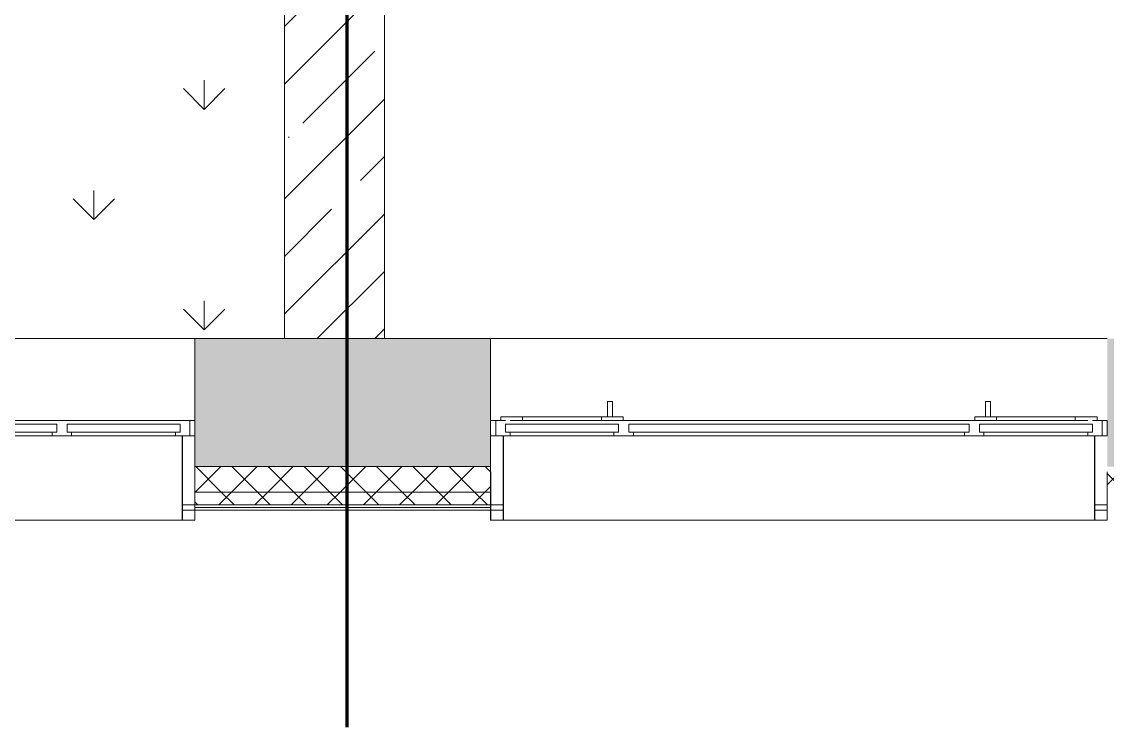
# Model space of a CAD drawing. Header units: millimetres. Extents: x -515342 to 330399, y -224905 to 507333.
# Drawn here: x -318998 to -314756, y 124825 to 127582 of the extents above; entities that cross this region are included whole.
import ezdxf

# ---------------------------------------------------------------- set-up
doc = ezdxf.new("R2010")
doc.units = ezdxf.units.MM
doc.layers.get('0').update_dxf_attribs({"lineweight": 0})
for name, color, linetype, lineweight in [('_ Окна', 7, 'Continuous', 0), ('Витраж', 7, 'Continuous', 0), ('Окна', 7, 'Continuous', 0), ('Ответы', 4, 'Continuous', 0), ('Стены внутренние', 7, 'Continuous', 0), ('Стены наружные', 7, 'Continuous', 0), ('Стены несущие', 7, 'Continuous', 0), ('Стены отделка', 7, 'Continuous', 0), ('Стены штриховка', 7, 'Continuous', 0), ('экспертиза условные обозначения', 1, 'Continuous', 0)]:
    doc.layers.add(name, color=color, linetype=linetype, lineweight=lineweight)
pattern_1 = [(45, (0, 0), (-70.71068, 70.71068), []), (135, (0, 0), (-70.71068, -70.71068), [])]

# ---------------------------------------------------------------- blocks, each defined once
blk = doc.blocks.new('Окно_ПВХ_3Створки_1Фрамуга-верх - АР_Окно_ОП_1820_h_х2370_3ст2фр-в E30-10240666-О_АР_П_2__3_400_План 2 этажа')
at = {"layer": '_ Окна'}
for p, q in [((-1129, 130), (-1205, 130)), ((-1205, 130), (-1205, 70)), ((-1185, 70), (-1185, 130)), ((-1129, 116), (-1129, 130)), ((-647, 130), (-723, 130)), ((-723, 130), (-723, 116)), ((-647, 116), (-647, 130)), ((723, 130), (647, 130)), ((647, 130), (647, 116)), ((723, 116), (723, 130)), ((1129, 130), (1129, 116)), ((1205, 130), (1129, 130)), ((1185, 70), (1185, 130)), ((1205, 70), (1205, 130)), ((-1147, 84), (-1147, 116)), ((-1147, 116), (-1129, 116)), ((-723, 116), (-1129, 116)), ((-723, 116), (-705, 116)), ((-705, 116), (-705, 84)), ((-665, 84), (-665, 116)), ((-665, 116), (-647, 116)), ((647, 116), (-647, 116)), ((647, 116), (665, 116)), ((665, 116), (665, 84)), ((705, 84), (705, 116)), ((705, 116), (723, 116)), ((1129, 116), (723, 116)), ((1129, 116), (1147, 116)), ((1147, 116), (1147, 84)), ((-1205, 70), (-1147, 70)), ((-705, 84), (-1147, 84)), ((-1129, 70), (-1147, 70)), ((-705, 70), (-665, 70)), ((665, 84), (-665, 84)), ((665, 70), (705, 70)), ((1147, 84), (705, 84)), ((1147, 70), (1129, 70)), ((1147, 70), (1205, 70))]:
    blk.add_line(p, q, dxfattribs=at)
at = {"layer": 'Окна'}
for p, q in [((-1129, 130), (-723, 130)), ((-647, 130), (647, 130)), ((723, 130), (1129, 130)), ((-705, 70), (-1129, 70)), ((665, 70), (-665, 70)), ((1129, 70), (705, 70))]:
    blk.add_line(p, q, dxfattribs=at)
blk = doc.blocks.new('Окно_ПВХ_3Створки_1Фрамуга-верх - АР_Окно_ОП_1820_h_х2370_3ст2фр-в-9695517-О_АР_П_2__3_400_План 2 этажа')
at = {"layer": '_ Окна'}
for p, q in [((-1129, 130), (-1205, 130)), ((-1205, 130), (-1205, 70)), ((-1185, 70), (-1185, 130)), ((-1129, 116), (-1129, 130)), ((-647, 130), (-723, 130)), ((-723, 130), (-723, 116)), ((-647, 116), (-647, 130)), ((723, 130), (647, 130)), ((647, 130), (647, 116)), ((723, 116), (723, 130)), ((1129, 130), (1129, 116)), ((1205, 130), (1129, 130)), ((1185, 70), (1185, 130)), ((1205, 70), (1205, 130)), ((-1147, 84), (-1147, 116)), ((-1147, 116), (-1129, 116)), ((-723, 116), (-1129, 116)), ((-723, 116), (-705, 116)), ((-705, 116), (-705, 84)), ((-665, 84), (-665, 116)), ((-665, 116), (-647, 116)), ((647, 116), (-647, 116)), ((647, 116), (665, 116)), ((665, 116), (665, 84)), ((705, 84), (705, 116)), ((705, 116), (723, 116)), ((1129, 116), (723, 116)), ((1129, 116), (1147, 116)), ((1147, 116), (1147, 84)), ((-1205, 70), (-1147, 70)), ((-1165, 56), (-1165, 70)), ((-1080, 56), (-1165, 56)), ((-705, 84), (-1147, 84)), ((-1080, 70), (-1080, 56)), ((-772, 70), (-772, 56)), ((-687, 56), (-772, 56)), ((-705, 70), (-665, 70)), ((-687, 70), (-687, 56)), ((665, 84), (-665, 84)), ((665, 70), (705, 70)), ((687, 56), (687, 70)), ((772, 56), (687, 56)), ((1147, 84), (705, 84)), ((772, 70), (772, 56)), ((1080, 70), (1080, 56)), ((1165, 56), (1080, 56)), ((1147, 70), (1205, 70)), ((1165, 70), (1165, 56))]:
    blk.add_line(p, q, dxfattribs=at)
at = {"layer": 'Окна'}
for p, q in [((-1129, 130), (-723, 130)), ((-647, 130), (647, 130)), ((723, 130), (1129, 130)), ((-705, 70), (-1129, 70)), ((-772, 56), (-1080, 56)), ((-748.5, -4), (-748.5, 56)), ((-728.5, 56), (-728.5, -4)), ((665, 70), (-665, 70)), ((1129, 70), (705, 70)), ((728.5, -4), (728.5, 56)), ((748.5, 56), (748.5, -4)), ((1080, 56), (772, 56)), ((-728.5, -4), (-748.5, -4)), ((748.5, -4), (728.5, -4))]:
    blk.add_line(p, q, dxfattribs=at)
blk = doc.blocks.new('Прямоугольный импост - АР_Откос_Металлический_50х330 Коричневый Левый-9899771-О_АР_П_2__3_400_План 2 этажа')
at = {"layer": 'Витраж'}
for p, q in [((59220, 2594.9), (56910, 2594.9)), ((56910, 2264.9), (59220, 2264.9))]:
    blk.add_line(p, q, dxfattribs=at)
blk = doc.blocks.new('Прямоугольный импост - АР_Откос_Металлический_50х330 Коричневый Правый-9899914-О_АР_П_2__3_400_План 2 этажа')
at = {"layer": 'Витраж', "lineweight": 18}
for p, q in [((-50, -40), (-50, 290)), ((-50, 290), (-49, 290)), ((-49, 290), (-49, -39)), ((-1, -39), (-1, 150)), ((-1, 150), (0, 150)), ((0, 150), (0, -40)), ((0, -40), (-50, -40)), ((-49, -39), (-1, -39))]:
    blk.add_line(p, q, dxfattribs=at)
blk = doc.blocks.new('Прямоугольный импост - АР_Откос_Металлический_50х330 Коричневый Левый-9899768-О_АР_П_2__3_400_План 2 этажа')
at = {"layer": 'Витраж', "lineweight": 18}
for p, q in [((-50, 290), (-50, -40)), ((-49, 290), (-50, 290)), ((-49, -39), (-49, 290)), ((0, 150), (-1, 150)), ((-1, 150), (-1, -39)), ((0, -40), (0, 150)), ((-50, -40), (0, -40)), ((-1, -39), (-49, -39))]:
    blk.add_line(p, q, dxfattribs=at)
blk = doc.blocks.new('Прямоугольный импост - АР_Откос_Металлический_50х330 Белый Левый-V23-О_АР_П_2__3_400_План 2 этажа')
at = {"layer": 'Витраж'}
for p, q in [((79974.6, 2594.9), (77664.6, 2594.9)), ((77664.6, 2264.9), (79974.6, 2264.9))]:
    blk.add_line(p, q, dxfattribs=at)
blk = doc.blocks.new('Прямоугольный импост - АР_Откос_Металлический_50х330 Белый Левый-9898757-О_АР_П_2__3_400_План 2 этажа')
at = {"layer": 'Витраж', "lineweight": 18}
for p, q in [((-50, 290), (-50, -40)), ((-49, 290), (-50, 290)), ((-49, -39), (-49, 290)), ((0, 150), (-1, 150)), ((-1, 150), (-1, -39)), ((0, -40), (0, 150)), ((-50, -40), (0, -40)), ((-1, -39), (-49, -39))]:
    blk.add_line(p, q, dxfattribs=at)
blk = doc.blocks.new('СД_Люблино_Фасады_rvt-1-О_АР_П_2__3_400_План 2 этажа')
at = {"layer": 'Стены внутренние'}
h = blk.add_hatch(dxfattribs=at)
h.set_pattern_fill('FP_1', color=256, style=0, pattern_type=2)
h.set_pattern_definition([(45, (0, 0), (-224.5064, 224.5064), []), (45, (224.5, 0), (-224.5064, 224.5064), [396.875, -79.375, 3.353, -76.022])])
h.paths.add_polyline_path([(85199, 2475), (85325, 2475), (85325, 2975), (84034.6, 2975), (84034.6, 2475), (84326.5, 2475)])
h.paths.add_polyline_path([(82424.6, 2475), (82424.6, 2975), (80024.6, 2975), (80024.6, 2475), (82145.5, 2475)])
h.paths.add_polyline_path([(77347.1, 2475), (77614.6, 2475), (77614.6, 2975), (76428.8, 2975), (76428.8, 2475), (76474.7, 2475)])
h.paths.add_polyline_path([(73857.5, 2475), (74018.8, 2475), (74018.8, 2975), (71654.3, 2975), (71654.3, 2475), (72112.6, 2475)])
h.paths.add_polyline_path([(69495.3, 2475), (70044.3, 2475), (70044.3, 2975), (68833.2, 2975), (68833.2, 2475)])
h.paths.add_polyline_path([(67223.2, 2475), (67223.2, 2975), (66055, 2975), (66055, 2475), (66878.1, 2475)])
h.paths.add_polyline_path([(64260.8, 2475), (64445, 2475), (64445, 2975), (63279.5, 2975), (63279.5, 2475), (63388.4, 2475)])
h.paths.add_polyline_path([(61643.5, 2475), (61669.5, 2475), (61669.5, 2975), (59270, 2975), (59270, 2475), (61207.3, 2475)])
h.paths.add_polyline_path([(56409, 2475), (56860, 2475), (56860, 2975), (55705, 2975), (55705, 2475)])
h.paths.add_polyline_path([(53295, 2475), (53295, 2975), (52107.5, 2975), (52107.5, 2475), (52919.3, 2475)])
h.paths.add_polyline_path([(49429.6, 2475), (49697.5, 2475), (49697.5, 2975), (48505, 2975), (48505, 2475), (48557.2, 2475)])
h.paths.add_polyline_path([(46095, 2475), (46095, 2975), (44880, 2975), (44880, 2475), (45939.9, 2475)])
h.paths.add_polyline_path([(42450.2, 2475), (42470, 2475), (42470, 2975), (40100.1, 2975), (40100.1, 2475), (41577.8, 2475)])
h.paths.add_polyline_path([(38490.1, 2475), (38490.1, 2975), (37284.2, 2975), (37284.2, 2475), (38088.1, 2475)])
h.paths.add_polyline_path([(35470.8, 2475), (35674.2, 2475), (35674.2, 2975), (34486.9, 2975), (34486.9, 2475), (34598.4, 2475)])
h.paths.add_polyline_path([(32876.9, 2475), (32876.9, 2975), (31722.6, 2975), (31722.6, 2475), (32853.5, 2475)])
h.paths.add_polyline_path([(30112.6, 2475), (30112.6, 2975), (27685.9, 2975), (27685.9, 2475), (29615.4, 2475)])
h.paths.add_polyline_path([(25275.9, 2475), (25275.9, 2975), (24073.4, 2975), (24073.4, 2475), (25001.7, 2475)])
h.paths.add_polyline_path([(21663.4, 2475), (21663.4, 2975), (19290.9, 2975), (19290.9, 2475), (21512, 2475)])
h.paths.add_polyline_path([(17680.9, 2475), (17680.9, 2975), (16335, 2975), (16335, 2475), (17183.8, 2475)])
at = {"layer": 'Стены наружные'}
h = blk.add_hatch(dxfattribs=at)
h.set_pattern_fill('FP_4', color=256, style=0, pattern_type=2)
h.set_pattern_definition(pattern_1)
h.paths.add_polyline_path([(59898.7, 2375), (60240, 2375), (60240, 2475), (59270, 2475), (59270, 2375)])
h.paths.add_polyline_path([(56409, 2375), (56860, 2375), (56860, 2475), (55705, 2475), (55705, 2375)])
h.paths.add_polyline_path([(52919.3, 2375), (53295, 2375), (53295, 2475), (52107.5, 2475), (52107.5, 2375)])
h.paths.add_polyline_path([(49429.6, 2375), (49697.5, 2375), (49697.5, 2475), (48505, 2475), (48505, 2375), (48557.2, 2375)])
h.paths.add_polyline_path([(45939.9, 2375), (46095, 2375), (46095, 2475), (44880, 2475), (44880, 2375), (45067.5, 2375)])
h.paths.add_polyline_path([(42450.2, 2375), (42470, 2375), (42470, 2475), (41405, 2475), (41405, 2375), (41577.8, 2375)])
h = blk.add_hatch(dxfattribs=at)
h.set_pattern_fill('FP_4', color=256, style=0, pattern_type=2)
h.set_pattern_definition(pattern_1)
h.paths.add_polyline_path([(59270, 2325), (60240, 2325), (60240, 2375), (59270, 2375)])
h.paths.add_polyline_path([(56409, 2325), (56860, 2325), (56860, 2375), (55705, 2375), (55705, 2325)])
h.paths.add_polyline_path([(52919.3, 2325), (53295, 2325), (53295, 2375), (52107.5, 2375), (52107.5, 2325)])
h.paths.add_polyline_path([(49697.5, 2325), (49697.5, 2375), (48505, 2375), (48505, 2325), (49429.6, 2325)])
h.paths.add_polyline_path([(46095, 2325), (46095, 2375), (44880, 2375), (44880, 2325), (45939.9, 2325)])
h.paths.add_polyline_path([(42470, 2325), (42470, 2375), (41405, 2375), (41405, 2325), (42450.2, 2325)])
at = {"layer": 'Стены внутренние'}
for p, q in [((53295, 2975), (55705, 2975)), ((56860, 2975), (59270, 2975)), ((55655.8, 2324.9), (55704, 2324.9)), ((55704.2, 2304.9), (55655.9, 2304.9)), ((56909.1, 2304.9), (56860.8, 2304.9)), ((56861, 2324.9), (56909.2, 2324.9)), ((59220.8, 2324.9), (59269, 2324.9)), ((59269.2, 2304.9), (59220.9, 2304.9))]:
    blk.add_line(p, q, dxfattribs=at)
at = {"layer": 'Стены наружные'}
for p, q in [((55704, 2325), (55655.8, 2325)), ((56909.2, 2325), (56861, 2325)), ((59269, 2325), (59220.8, 2325))]:
    blk.add_line(p, q, dxfattribs=at)
at = {"layer": 'Стены несущие'}
for p, q in [((56860, 2975), (55705, 2975)), ((55705, 2975), (55705, 2655)), ((56860, 2655), (56860, 2975)), ((55705, 2595), (55705, 2475)), ((56860, 2475), (56860, 2595)), ((55705, 2475), (56860, 2475)), ((56860, 2475), (55705, 2475))]:
    blk.add_line(p, q, dxfattribs=at)
at = {"layer": 'Стены отделка', "lineweight": 9}
for p, q in [((55705, 2475), (55705, 2375)), ((56860, 2375), (56860, 2475)), ((55705, 2375), (55705, 2325)), ((56860, 2325), (56860, 2375)), ((55705, 2325), (56860, 2325)), ((56860, 2324.9), (55705, 2324.9)), ((55705, 2324.9), (55705, 2314.9)), ((55705, 2314.9), (55705, 2304.9)), ((55705, 2304.9), (56860, 2304.9)), ((56860, 2314.9), (56860, 2324.9)), ((56860, 2304.9), (56860, 2314.9))]:
    blk.add_line(p, q, dxfattribs=at)
at = {"layer": 'Стены штриховка'}
for p, q in [((55705, 2375), (56860, 2375)), ((55705, 2314.9), (56860, 2314.9))]:
    blk.add_line(p, q, dxfattribs=at)
at = {"layer": 'Витраж', "lineweight": 9}
for name, p in [('Прямоугольный импост - АР_Откос_Металлический_50х330 Белый Левый-V23-О_АР_П_2__3_400_План 2 этажа', (-24319.6, 0)), ('Прямоугольный импост - АР_Откос_Металлический_50х330 Белый Левый-9898757-О_АР_П_2__3_400_План 2 этажа', (55705, 2304.9)), ('Прямоугольный импост - АР_Откос_Металлический_50х330 Коричневый Левый-9899771-О_АР_П_2__3_400_План 2 этажа', (0, 0)), ('Прямоугольный импост - АР_Откос_Металлический_50х330 Коричневый Левый-9899768-О_АР_П_2__3_400_План 2 этажа', (59270, 2304.9))]:
    blk.add_blockref(name, p, dxfattribs=at)
at = {"layer": 'Витраж', "lineweight": 9, "extrusion": (0, 0, -1)}
blk.add_blockref('Прямоугольный импост - АР_Откос_Металлический_50х330 Коричневый Правый-9899914-О_АР_П_2__3_400_План 2 этажа', (-56860, 2304.9), dxfattribs=at)
at = {"layer": 'Окна', "lineweight": 9, "rotation": 180}
for name, p in [('Окно_ПВХ_3Створки_1Фрамуга-верх - АР_Окно_ОП_1820_h_х2370_3ст2фр-в-9695517-О_АР_П_2__3_400_План 2 этажа', (58065, 2725)), ('Окно_ПВХ_3Створки_1Фрамуга-верх - АР_Окно_ОП_1820_h_х2370_3ст2фр-в E30-10240666-О_АР_П_2__3_400_План 2 этажа', (54500, 2725))]:
    blk.add_blockref(name, p, dxfattribs=at)

msp = doc.modelspace()

# ---------------------------------------------------------------- hatches: boundary and pattern name
at = {"layer": 'Стены внутренние'}
h = msp.add_hatch(dxfattribs=at)
h.set_pattern_fill('FP_1', color=256, style=0, pattern_type=2)
h.set_pattern_definition([(45, (-374025.76, 123368.6), (-224.5064, 224.5064), []), (45, (-373801.25, 123368.6), (-224.5064, 224.5064), [396.875, -79.375, 3.353, -76.022])])
h.paths.add_polyline_path([(-317970.759, 126343.6058), (-317580.759, 126343.6058), (-317580.759, 130768.6058), (-317970.759, 130768.6058), (-317970.759, 129778.6058), (-317770.759, 129778.6058), (-317770.759, 128978.6058), (-317970.759, 128978.6058), (-317970.759, 126739.0917)])
h.paths.add_polyline_path([(-317758.3942, 127705.4222), (-317793.1238, 127705.4222), (-317825.759, 127717.3004), (-317852.3635, 127739.6242), (-317869.7283, 127769.7009), (-317875.759, 127803.903), (-317869.7283, 127838.105), (-317852.3635, 127868.1817), (-317825.759, 127890.5055), (-317793.1238, 127902.3837), (-317758.3942, 127902.3837), (-317725.759, 127890.5055), (-317699.1546, 127868.1817), (-317681.7897, 127838.105), (-317675.759, 127803.903), (-317681.7897, 127769.7009), (-317699.1546, 127739.6242), (-317725.759, 127717.3004)])
h.paths.add_polyline_path([(-317758.3942, 128050.0061), (-317793.1238, 128050.0061), (-317825.759, 128061.8844), (-317852.3635, 128084.2081), (-317869.7283, 128114.2849), (-317875.759, 128148.4869), (-317869.7283, 128182.6889), (-317852.3635, 128212.7657), (-317825.759, 128235.0894), (-317793.1238, 128246.9677), (-317758.3942, 128246.9677), (-317725.759, 128235.0894), (-317699.1546, 128212.7657), (-317681.7897, 128182.6889), (-317675.759, 128148.4869), (-317681.7897, 128114.2849), (-317699.1546, 128084.2081), (-317725.759, 128061.8844)])
h.paths.add_polyline_path([(-317793.1238, 128445.3033), (-317825.759, 128457.1815), (-317852.3635, 128479.5053), (-317869.7283, 128509.582), (-317875.759, 128543.784), (-317869.7283, 128577.9861), (-317852.3635, 128608.0628), (-317825.759, 128630.3866), (-317793.1238, 128642.2648), (-317758.3942, 128642.2648), (-317725.759, 128630.3866), (-317699.1546, 128608.0628), (-317681.7897, 128577.9861), (-317675.759, 128543.784), (-317681.7897, 128509.582), (-317701.5445, 128477.4999), (-317725.759, 128457.1815), (-317758.3942, 128445.3033)])
h.paths.add_polyline_path([(-317793.1238, 129940.125), (-317825.759, 129952.0033), (-317852.3635, 129974.327), (-317869.7283, 130004.4038), (-317875.759, 130038.6058), (-317869.7283, 130072.8078), (-317852.3635, 130102.8846), (-317825.759, 130125.2083), (-317793.1238, 130137.0866), (-317758.3942, 130137.0866), (-317725.759, 130125.2083), (-317699.1546, 130102.8846), (-317681.7897, 130072.8078), (-317675.759, 130038.6058), (-317681.7897, 130004.4038), (-317699.1546, 129974.327), (-317725.759, 129952.0033), (-317758.3942, 129940.125)])
h.paths.add_polyline_path([(-317758.3942, 130325.125), (-317793.1238, 130325.125), (-317825.759, 130337.0033), (-317852.3635, 130359.327), (-317869.7283, 130389.4038), (-317875.759, 130423.6058), (-317869.7283, 130457.8078), (-317852.3635, 130487.8846), (-317825.759, 130510.2083), (-317793.1238, 130522.0866), (-317758.3942, 130522.0866), (-317725.759, 130510.2083), (-317699.1546, 130487.8846), (-317681.7897, 130457.8078), (-317675.759, 130423.6058), (-317681.7897, 130389.4038), (-317699.1546, 130359.327), (-317725.759, 130337.0033)])
h.paths.add_polyline_path([(-317616.7857, 132268.6058), (-317580.759, 132268.6058), (-317580.759, 132373.6058), (-317970.759, 132373.6058), (-317970.759, 132268.6058)])
at = {"layer": 'экспертиза условные обозначения'}
h = msp.add_hatch(dxfattribs=at)
h.set_pattern_fill('GRASS', color=30, scale=24)
h.set_pattern_definition([(90, (-374753.14, -34405.7), (-431.0523, 431.0523), [114.3, -747.8046]), (45, (-374753.14, -34405.7), (-431.0523, 431.0523), [114.3, -495.3]), (135, (-374753.14, -34405.7), (-431.0523, -431.0523), [114.3, -495.3])])
h.paths.add_polyline_path([(-324890.759, 132348.6058), (-321150.759, 132368.6058), (-321140.759, 132778.6058), (-318740.759, 132778.6058), (-318740.759, 132368.6058), (-317970.759, 132368.6058), (-317970.759, 126343.5459), (-320070.759, 126343.5459), (-324890.759, 126343.5459)])

# ---------------------------------------------------------------- linework, layer by layer
at = {"layer": 'Ответы', "lineweight": 90}
msp.add_lwpolyline([(-321396.6874, 140546.7072), (-321396.6874, 136590.807), (-318551.72, 136590.807), (-318551.72, 132575.1551), (-317727.0005, 132575.1551), (-317727.0005, 124824.6425)], dxfattribs=at)
at = {"layer": 'Стены несущие'}
for p, q in [((-317580.759, 126343.6058), (-317580.759, 130768.6058)), ((-317970.759, 128978.6058), (-317970.759, 126343.6058)), ((-317970.759, 126343.6058), (-317580.759, 126343.6058))]:
    msp.add_line(p, q, dxfattribs=at)
at = {"layer": 'экспертиза условные обозначения', "color": 30}
msp.add_lwpolyline([(-324890.759, 132348.6058), (-321150.759, 132368.6058), (-321140.759, 132778.6058), (-318740.759, 132778.6058), (-318740.759, 132368.6058), (-317970.759, 132368.6058), (-317970.759, 126343.5459), (-320070.759, 126343.5459), (-324890.759, 126343.5459), (-324890.759, 132348.6058)], dxfattribs=at)

# ---------------------------------------------------------------- block references
msp.add_blockref('СД_Люблино_Фасады_rvt-1-О_АР_П_2__3_400_План 2 этажа', (-374025.759, 123368.6058))

doc.saveas('drawing.dxf')
